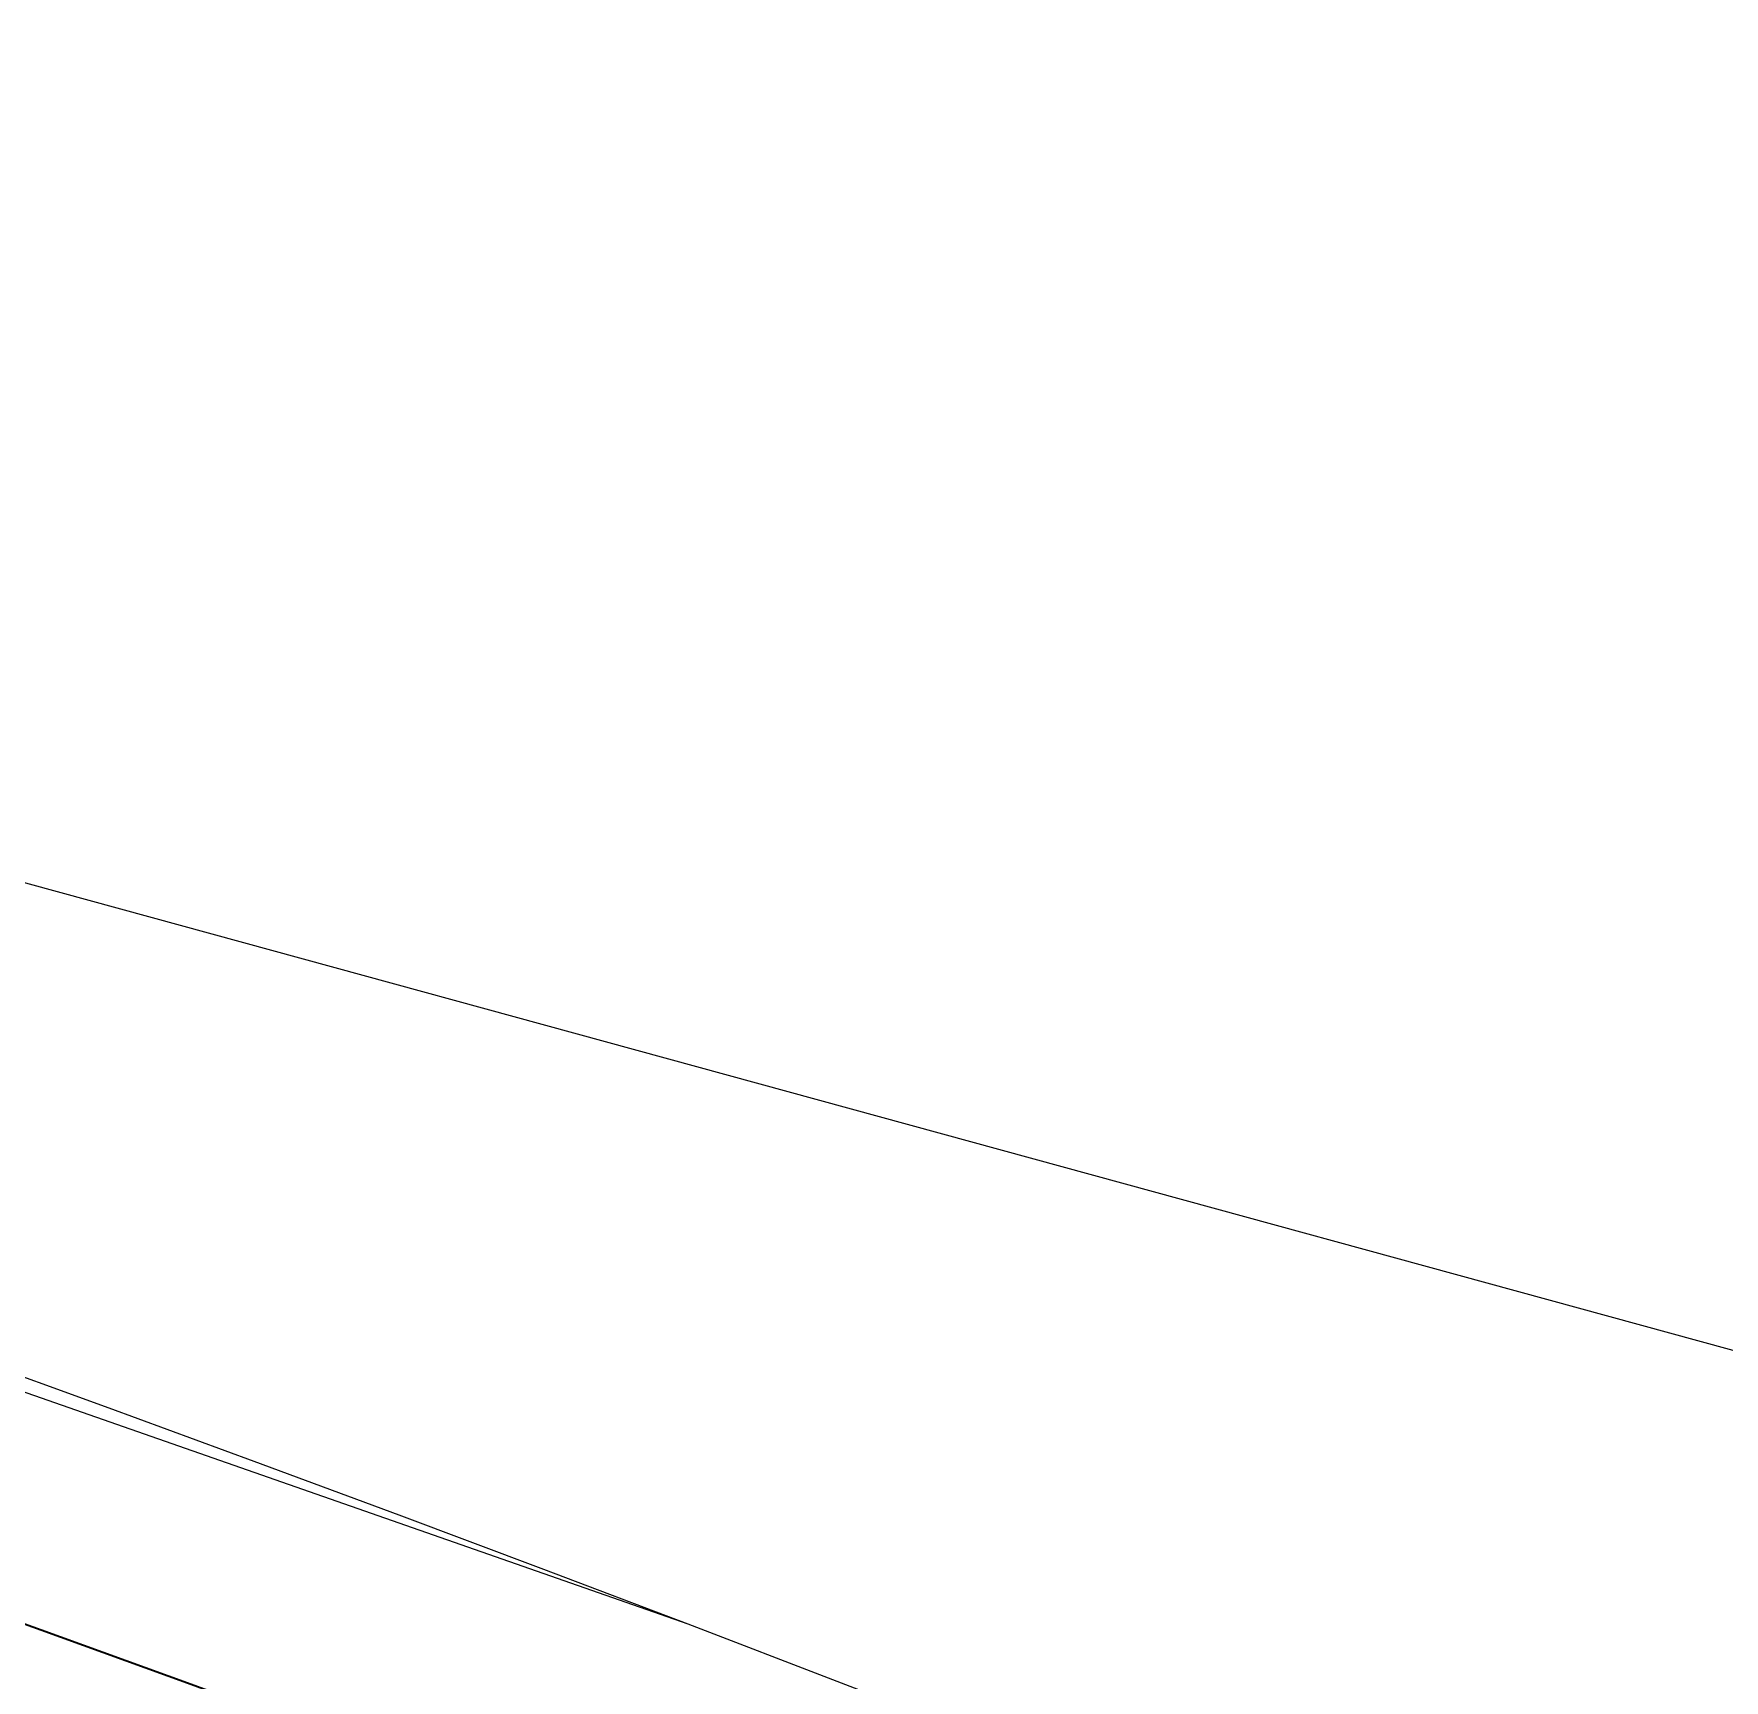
# Model space of a CAD drawing. Header units: feet. Extents: x 6430745 to 6432191, y 1887663 to 1888575.
# Drawn here: x 6431011.8 to 6431076.7, y 1888316.4 to 1888379.7 of the extents above; entities that cross this region are included whole.
import ezdxf
from ezdxf.lldxf.tags import DXFTag

# ---------------------------------------------------------------- set-up
doc = ezdxf.new("R2010")
doc.units = ezdxf.units.FT
doc.header["$MEASUREMENT"] = 0
for name, color, linetype, lineweight in [('VF-ELEC-OVHD-LINE-', 253, 'OVERHEADELECTRIC', 15), ('VF-PVMT-EDGE-LINE-', 253, 'EDGEOFPAVEMENT', 35), ('VF-TINN-DSRF-BNDY-', 253, 'Continuous', 25), ('VF-TOPO-CONC-WALL-LINE-', 253, 'Continuous', 9)]:
    doc.layers.add(name, color=color, linetype=linetype, lineweight=lineweight)
doc.styles.get("Standard").update_dxf_attribs({"font": 'arial.ttf'})
tags = doc.linetypes.add('EDGEOFPAVEMENT', pattern='A,1,-0.03,["EP",Standard,S=0.08,R=0,X=0,Y=-0.04],-0.16,1', length=2.19).pattern_tags.tags
tags[6] = DXFTag(74, 10)
tags = doc.linetypes.add('OVERHEADELECTRIC', pattern='A,1,-0.03,["OE",Standard,S=0.08,R=0,X=0,Y=-0.04],-0.16,1', length=2.19).pattern_tags.tags
tags[6] = DXFTag(74, 10)

msp = doc.modelspace()

# ---------------------------------------------------------------- linework, layer by layer
at = {"layer": 'VF-ELEC-OVHD-LINE-', "ltscale": 0.6}
msp.add_line((6430899.28, 1888377.773), (6431330.526, 1888259.741), dxfattribs=at)
at = {"layer": 'VF-PVMT-EDGE-LINE-', "flags": 128}
msp.add_lwpolyline([(6431107.95, 1888281.58), (6431034.55, 1888310.1), (6431028.952, 1888312.195), (6431023.348, 1888314.272), (6431017.735, 1888316.328), (6431012.116, 1888318.366), (6431006.49, 1888320.384), (6431000.857, 1888322.382), (6430995.217, 1888324.361), (6430989.57, 1888326.32), (6430983.907, 1888328.261), (6430978.237, 1888330.179), (6430972.56, 1888332.076), (6430966.876, 1888333.955), (6430961.187, 1888335.816), (6430955.492, 1888337.661), (6430949.793, 1888339.492), (6430944.09, 1888341.31), (6430938.445, 1888343.096), (6430932.796, 1888344.867), (6430927.142, 1888346.623), (6430921.483, 1888348.364), (6430915.819, 1888350.09), (6430910.151, 1888351.8), (6430904.478, 1888353.493), (6430898.8, 1888355.17), (6430893.674, 1888356.668), (6430888.545, 1888358.153), (6430883.411, 1888359.625), (6430878.274, 1888361.083), (6430873.133, 1888362.529), (6430867.989, 1888363.962), (6430857.69, 1888366.79), (6430851.119, 1888368.566), (6430844.542, 1888370.322), (6430837.959, 1888372.056), (6430831.371, 1888373.77), (6430824.777, 1888375.463), (6430818.178, 1888377.136), (6430811.573, 1888378.787), (6430804.964, 1888380.418), (6430798.349, 1888382.028), (6430791.729, 1888383.617), (6430785.104, 1888385.185), (6430778.475, 1888386.732), (6430771.84, 1888388.258), (6430765.201, 1888389.763), (6430758.558, 1888391.247), (6430751.91, 1888392.71)], dxfattribs=at)
at = {"layer": 'VF-TINN-DSRF-BNDY-', "flags": 128}
msp.add_lwpolyline([(6431187.36, 1888389.74), (6431186.94, 1888378.23), (6431182.36, 1888378.24), (6431182.3, 1888373.21), (6431186.96, 1888373.17), (6431186.9, 1888349.12), (6431186.76, 1888325.79), (6431186.64, 1888289.57), (6431186.57, 1888272.97), (6431186.31, 1888261.89), (6431184.33, 1888261.83), (6431180.713, 1888259.26), (6431167.299, 1888265.463), (6431153.654, 1888271.288), (6431137.757, 1888278.209), (6431116.939, 1888287.212), (6431099.029, 1888294.586), (6431085.487, 1888300.235), (6431063.671, 1888308.38), (6431048.404, 1888314.2), (6431036.96, 1888318.6), (6430947.37, 1888349.9), (6430897.12, 1888365.07)], dxfattribs=at)
at = {"layer": 'VF-TOPO-CONC-WALL-LINE-', "flags": 128}
msp.add_lwpolyline([(6431036.96, 1888318.6), (6431031.413, 1888320.701), (6431025.859, 1888322.782), (6431020.297, 1888324.845), (6431014.728, 1888326.888), (6431009.152, 1888328.912), (6431003.568, 1888330.917), (6430997.978, 1888332.903), (6430992.381, 1888334.869), (6430986.777, 1888336.816), (6430981.167, 1888338.743), (6430975.55, 1888340.652), (6430969.926, 1888342.54), (6430964.297, 1888344.41), (6430958.661, 1888346.259), (6430953.018, 1888348.089), (6430947.37, 1888349.9), (6430941.115, 1888351.882), (6430934.853, 1888353.842), (6430928.584, 1888355.779), (6430922.307, 1888357.692)], dxfattribs=at)

doc.saveas('drawing.dxf')
